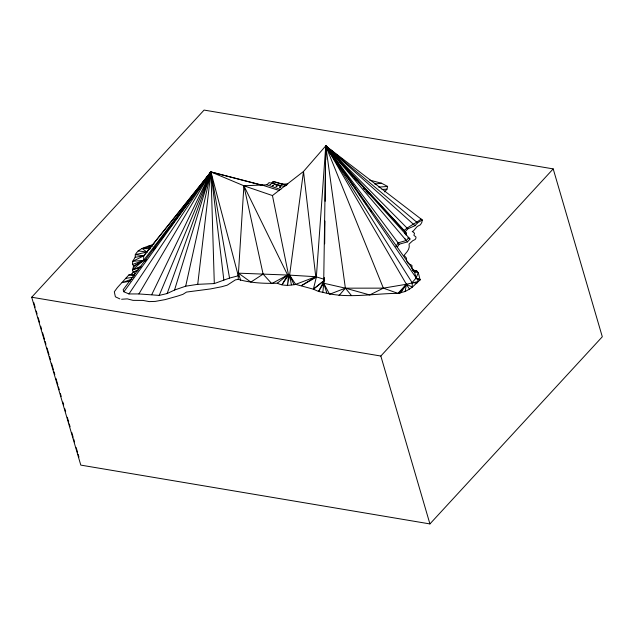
<?xml version="1.0" encoding="UTF-8"?>
<svg xmlns="http://www.w3.org/2000/svg" width="634" height="634" viewBox="0 0 634 634"><rect width="100%" height="100%" fill="white"/><g stroke="black" fill="none" stroke-linecap="round" stroke-linejoin="round"><path stroke-width="0.95" d="M325.717 159.752L325.757 145.883L422.292 219.974L421.832 222.391L420.445 224.745L417.18 226.52L413.202 231.156L412.219 231.394L414.557 233.264L413.875 235.293L415.952 237.005L415.928 238.122L415.175 239.493L412.734 240.706L409.081 244.074C410.174 249.297 406.79 251.912 404.12 255.304L406.442 258.101L406.616 261.256M324.291 277.446L322.864 292.298C346.996 299.05 373.093 293.487 397.93 293.368L405.15 291.513L409.429 289.12L412.385 287.091L420.112 279.887L418.281 272.572L416.839 271.582L412.892 270.536L415.833 272.208M324.671 243.813L324.917 221.06M325.139 201.279L325.559 163.691M325.599 159.736L325.757 145.883L328.824 148.372M326.795 292.781L323.689 283.224L325.757 145.883L417.537 222.827L422.292 219.974L420.5 219.285M417.537 222.827L415.024 225.672L325.757 145.883L303.504 171.465L315.772 276.725L295.658 284.357C289.564 285.569 283.129 286.085 277.304 283.208C264.283 283.652 250.747 283.033 238.194 279.356L238.439 273.167L289.611 275.124L315.772 276.725L324.497 279.364M135.446 273.753L133.227 272.144L132.419 269.822L133.806 265.892L132.443 264.481L132.728 261.311L135.161 257.285L135.319 254.583C139.044 247.696 147.595 247.014 154.046 243.995M263.411 185.477L210.94 171.941L123.139 289.786L123.915 291.783L128.948 293.938L138.917 293.938L159.205 295.396L167.146 293.542L174.54 290.031L185.691 286.188L197.721 284.333L214.308 283.572L229.54 278.072L238.281 275.798L243.9 185.786L210.94 171.941L143.744 255.859L132.728 261.311L143.633 260.368L145.115 261.406M322.864 292.298L318.553 291.481L313.378 289.183L316.342 277.169L325.757 145.883L407.813 228.834L415.024 225.672M272.454 195.565L288.565 275.148L287.384 285.609L289.611 275.124L303.504 171.465L272.454 195.565L243.9 185.786L263.102 274.11L271.724 283.588L287.622 275.045L243.9 185.786L266.938 184.803L280.862 189.574M404.857 233.732L405.071 231.838L404.159 230.404C409.358 225.966 415.69 223.295 421.134 219.087M406.029 235.032L406.243 233.114L405.324 231.664L325.757 145.883L345.379 288.161L351.268 295.309M197.721 284.333L210.94 171.941L262.635 185.453M405.15 291.513L406.418 284.262L325.757 145.883L406.243 233.114M185.691 286.188L210.94 171.941L238.281 275.798M384.569 191.912L386.97 189.186L387.612 186.428L381.573 183.242L369.733 180.104M174.54 290.031L210.94 171.941L229.54 278.072M167.146 293.542L210.94 171.941L223.842 280.062M291.41 284.793L289.611 275.124L295.658 284.357L313.378 289.183L324.259 280.41L318.553 291.481L323.689 283.224L345.379 288.161L383.364 288.145L406.418 284.262L412.385 287.091L412.084 282.606L416.094 278.057L418.281 272.572L414.343 271.4L325.757 145.883L383.364 288.145L397.93 293.368L406.418 284.262L418.591 281.433L325.757 145.883L410.016 239.01L407.48 241.895L399.103 244.233L397.256 247.284M159.205 295.396L210.94 171.941L214.308 283.572M210.084 173.716L210.94 171.941L143.744 255.859L135.161 257.285M151.708 294.699L210.94 171.941L196.548 190.779M209.941 173.645L210.94 171.941L143.633 260.368L132.419 269.822L140.693 267.469M138.917 293.938L210.94 171.941L176.894 218.199M395.822 246.65L398.097 242.877L406.283 240.492L408.787 237.655M272.604 182.893L273.381 181.435L286.433 185.215M400.625 293.059L406.418 284.262L409.429 289.12M128.948 293.938L210.94 171.941L123.915 291.783M205.408 180.088L210.94 171.941L209.244 174.374M288.565 275.148L281.971 284.809L287.622 275.045L277.304 283.208M204.766 180.92L210.94 171.941L204.172 181.696M207.041 177.615L210.94 171.941M199.108 189.011L200.233 187.387M145.21 261.263L146.383 259.671M153.42 250.097L155.774 246.903M161.052 239.731L164.571 234.945M169.27 228.565L173.962 222.185M119.858 298.891L115.388 296.791L114.31 291.806L117.409 287.559L128.821 274.982L131.666 274.126L133.227 272.144L138.458 269.751M399.119 293.368L406.418 284.262M339.047 295.563L345.379 288.161L369.749 294.945L383.364 288.145M405.324 231.664L407.813 228.834M31.7 297.227L204.077 110.078L553.205 168.89L602.3 336.773L429.923 523.922L80.795 465.11L31.7 297.227L380.836 356.031L553.205 168.89M272.208 183.511L271.788 183.163L273.381 181.435M271.796 183.385L273.412 181.665M266.938 184.803L269.054 182.624L284.935 186.57M313.378 289.183L324.656 280.212M263.102 274.11L250.858 282.082L238.439 273.167L240.666 280.299M133.251 266.827L143.633 260.368L143.744 255.859L135.319 254.583L147.001 252.118L142.087 248.488L150.868 247.102M315.772 276.725L301.356 285.696L316.342 277.169M133.806 265.892L143.633 260.368L132.443 264.481M132.419 269.822L141.12 266.304M345.379 288.161L329.601 294.255L323.689 283.224M131.983 279.047L122.14 282.637L130.453 281.084M133.227 272.144L137.689 270.678M238.194 279.356L235.349 279.911L227.21 285.181L221.591 286.758L210.369 288.953L186.531 292.068L182.877 294.366L177.425 296.149L165.181 299.605L155.235 301.404L149.267 301.602L143.007 300.429L133.005 300.358L127.283 298.868L121.617 299.256M125.587 278.35L133.338 277.256M374.686 184.018L381.573 183.242M378.752 187.125L387.612 186.428M382.04 189.463L386.97 189.186M147.976 246.293L152.834 246.055M281.861 184.169L287.781 183.915M142.087 248.488L150.345 248.79M416.95 283.105L412.084 282.606L325.757 145.883L338.263 159.942M420.112 279.887L416.094 278.057L414.343 271.4L416.839 271.582L416.823 271.035L413.97 270.401L411.934 268.816L411.934 265.4L408.835 263.792M412.892 270.536L416.823 271.035L412.774 270.132M243.9 185.786L245.833 186.039M128.821 274.982L134.448 275.774M138.141 250.85L147.001 252.118M412.789 270.092L416.094 270.67M273.666 181.736L286.726 185.524M271.788 183.163L280.997 185.984M131.666 274.126L134.471 274.99M261.969 185.017L279.531 190.565M416.094 278.057L420.223 279.681M407.971 237.504L410.016 239.01M330.362 149.616L342.637 159.57M339.578 161.424L340.894 162.906M342.217 164.38L344.848 167.344M347.48 170.3L352.75 176.22M354.065 177.702L356.696 180.658M363.282 188.06L364.598 189.542M365.913 191.024L368.544 193.98M331.59 155.084L325.757 145.883L407.48 241.895M407.321 262.278L408.209 263.332M331.614 155.037L325.757 145.883L399.103 244.233M332.184 155.821L325.757 145.883L345.53 174.326M346.663 175.951L355.706 188.956M358.527 193.013L361.356 197.079M363.052 199.52L366.444 204.394M369.265 208.459L371.524 211.708M333.444 157.391L325.757 145.883L343.01 171.014M344.682 173.447L347.464 177.496M350.8 182.362L352.472 184.795M325.757 145.883L333.444 157.335M337.288 163.057L334.546 158.968L337.296 163.144M289.611 275.124L294.105 284.793M380.836 356.031L429.923 523.922M33.745 302.505L35.132 307.244M36.241 311.04L37.073 313.885M38.183 317.682L39.57 322.421M40.679 326.217L41.511 329.062M42.621 332.858L44.562 339.499M45.117 341.393L45.949 344.238M47.059 348.034L49 354.675M49.555 356.57L50.387 359.415M51.497 363.211L53.438 369.852M53.993 371.746L54.825 374.591M55.935 378.387L57.876 385.028M58.431 386.922L59.263 389.767M60.373 393.563L61.205 396.409M62.869 402.099L63.701 404.944M64.811 408.74L65.643 411.585M67.307 417.275L68.694 422.022M69.249 423.916L70.081 426.761M71.745 432.451L73.132 437.198M73.687 439.093L74.519 441.938M76.183 447.628L77.57 452.375M78.125 454.269L78.957 457.114M404.999 238.685L405.086 239.081M275.996 186.055C276.995 187.664 277.969 184.866 276.012 186.016M279.562 187.014C280.791 188.805 281.567 185.477 279.562 187.014M273.611 185.596L272.477 185.643L273.611 185.596M270.068 184.534L270.797 184.573L270.068 184.534"/></g></svg>
